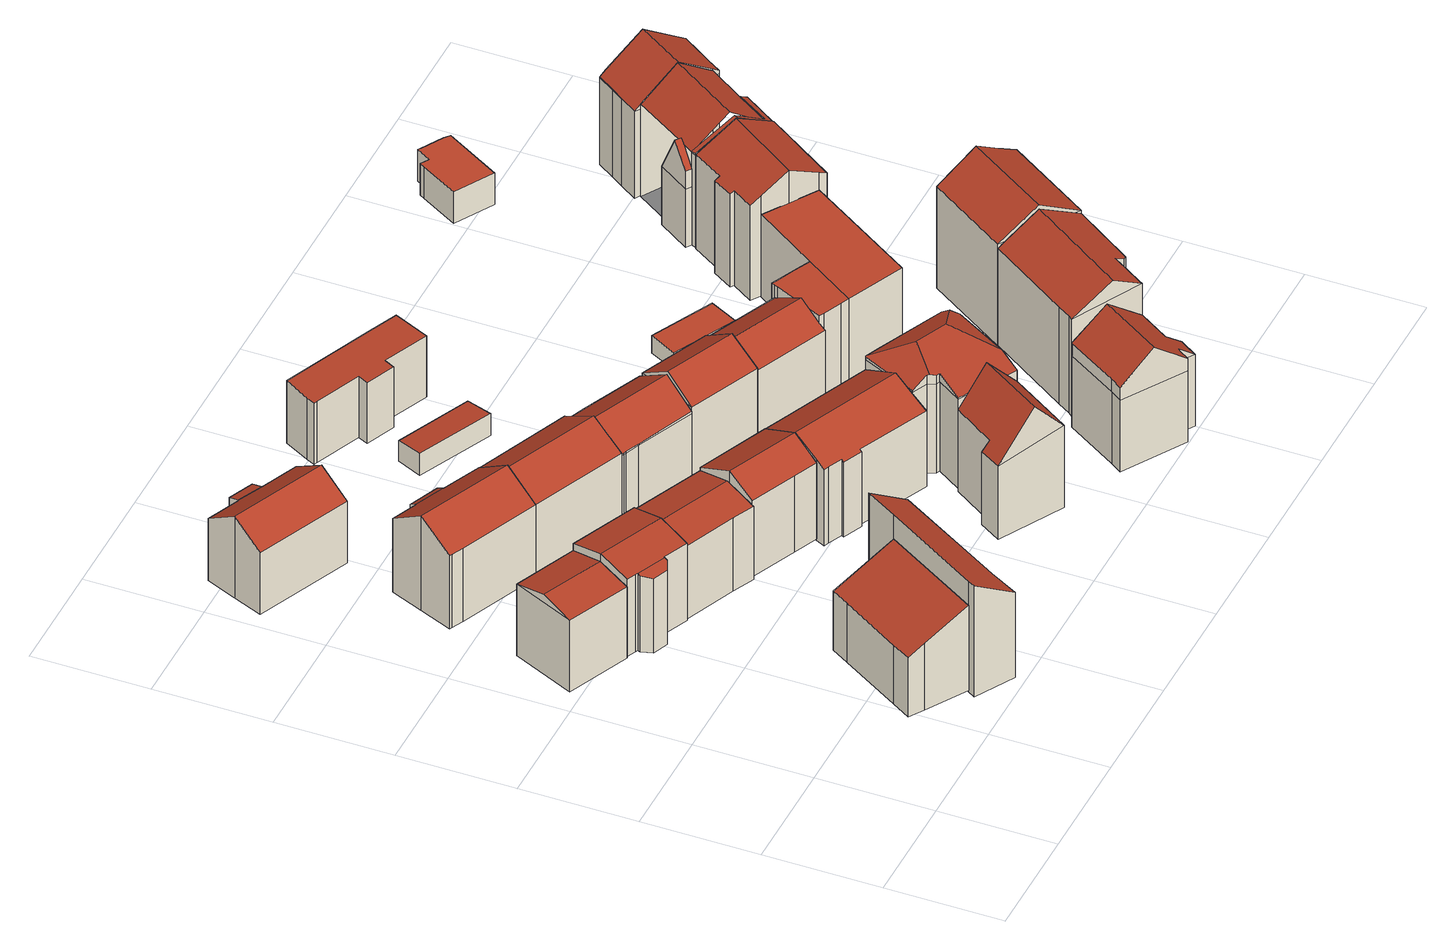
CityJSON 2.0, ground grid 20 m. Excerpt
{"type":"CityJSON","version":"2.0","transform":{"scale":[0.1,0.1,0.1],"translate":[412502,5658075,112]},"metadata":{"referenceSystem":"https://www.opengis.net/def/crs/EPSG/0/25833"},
"CityObjects":{
"building1":{"type":"Building","attributes":{"Dachtyp_tdc":"tdcGableRoof","Gemeindeschluessel":14612000,"Dachneigung":14.38,"QualitaetDacherkennung":72,"Geometrietyp2DReferenz":"3000","measuredHeight":15.28,"function":"31001_9998","roofType":"3100"},"geometry":[{"type":"Solid","lod":"2","boundaries":[[[[0,1,2,3]],[[1,4,5,2]],[[4,6,7,5]],[[6,0,3,7]],[[4,1,8]],[[0,6,9]],[[1,0,9,8]],[[6,4,8,9]],[[3,2,5,7]]]],"semantics":{"surfaces":[{"type":"WallSurface"},{"type":"RoofSurface"},{"type":"GroundSurface"}],"values":[[0,0,0,0,0,0,1,1,2]]}}]},
"building2":{"type":"Building","attributes":{"Dachtyp_tdc":"tdcPolyFlatRoof","Gemeindeschluessel":14612000,"Dachneigung":24.23,"QualitaetDacherkennung":66,"Geometrietyp2DReferenz":"3000","measuredHeight":16.42,"function":"31001_9998","roofType":"2100"},"geometry":[{"type":"Solid","lod":"2","boundaries":[[[[10,11,12,13]],[[11,14,15,12]],[[14,16,17,15]],[[16,18,19,17]],[[18,20,21,19]],[[20,22,23,21]],[[22,10,13,23]],[[22,20,18,16,14,11,10]],[[13,12,15,17,19,21,23]]]],"semantics":{"surfaces":[{"type":"WallSurface"},{"type":"RoofSurface"},{"type":"GroundSurface"}],"values":[[0,0,0,0,0,0,0,1,2]]}}]},
"building3":{"type":"Building","attributes":{"Gemeindeschluessel":14612000,"Geometrietyp2DReferenz":"3000","function":"31001_9998","roofType":"9999"},"children":["building3-1","building3-2"]},
"building3-1":{"type":"BuildingPart","attributes":{"Dachtyp_tdc":"tdcGableRoof","Dachneigung":14.22,"QualitaetDacherkennung":78,"Geometrietyp2DReferenz":"3000","measuredHeight":16.38,"roofType":"3100"},"parents":["building3"],"geometry":[{"type":"MultiSurface","lod":"2","boundaries":[[[24,25,26,27]],[[25,28,29,26]],[[28,30,31,29]],[[30,32,33,31]],[[32,34,35,33]],[[34,36,37,35]],[[36,38,39,37]],[[38,40,41,39]],[[34,32,30,28]],[[28,25,24,40,38,36,34]],[[41,27,26,29,31,33,35,37,39]]],"semantics":{"surfaces":[{"type":"WallSurface"},{"type":"RoofSurface"},{"type":"GroundSurface"}],"values":[0,0,0,0,0,0,0,0,1,1,2]}}]},
"building3-2":{"type":"BuildingPart","attributes":{"Dachtyp_tdc":"tdcPolyFlatRoof","Dachneigung":14.48,"QualitaetDacherkennung":37,"Geometrietyp2DReferenz":"3000","measuredHeight":14.89,"roofType":"2100"},"parents":["building3"],"geometry":[{"type":"MultiSurface","lod":"2","boundaries":[[[42,43,44,45]],[[43,24,27,44]],[[40,46,47,41]],[[46,48,49,47]],[[48,50,51,49]],[[50,42,45,51]],[[50,48,46,40,24,43,42]],[[45,44,27,41,47,49,51]]],"semantics":{"surfaces":[{"type":"WallSurface"},{"type":"RoofSurface"},{"type":"GroundSurface"}],"values":[0,0,0,0,0,0,1,2]}}]},
"building4":{"type":"Building","attributes":{"Dachtyp_tdc":"tdcPolyFlatRoof","Gemeindeschluessel":14612000,"Dachneigung":32.67,"QualitaetDacherkennung":60,"Geometrietyp2DReferenz":"3000","measuredHeight":21.5,"function":"31001_9998","roofType":"2100"},"geometry":[{"type":"Solid","lod":"2","boundaries":[[[[52,53,54,55]],[[53,56,57,54]],[[56,58,59,57]],[[58,60,61,59]],[[60,62,63,61]],[[62,64,65,63]],[[64,66,67,65]],[[66,52,55,67]],[[66,64,62,60,58,56,53,52]],[[55,54,57,59,61,63,65,67]]]],"semantics":{"surfaces":[{"type":"WallSurface"},{"type":"RoofSurface"},{"type":"GroundSurface"}],"values":[[0,0,0,0,0,0,0,0,1,2]]}}]},
"building5":{"type":"Building","attributes":{"Gemeindeschluessel":14612000,"Geometrietyp2DReferenz":"3000","function":"31001_9998","roofType":"9999"},"children":["building5-1","building5-2"]},
"building5-1":{"type":"BuildingPart","attributes":{"Dachtyp_tdc":"tdcPolyFlatRoof","Dachneigung":32.2,"QualitaetDacherkennung":50,"Geometrietyp2DReferenz":"3000","measuredHeight":14.3,"roofType":"2100"},"parents":["building5"],"geometry":[{"type":"MultiSurface","lod":"2","boundaries":[[[68,69,70,71,72]],[[73,74,75,76,77]],[[74,68,72,75]],[[74,73,69,68]],[[72,71,76,75]]],"semantics":{"surfaces":[{"type":"WallSurface"},{"type":"RoofSurface"},{"type":"GroundSurface"}],"values":[0,0,0,1,2]}}]},
"building5-2":{"type":"BuildingPart","attributes":{"Dachtyp_tdc":"tdcGableRoof","Dachneigung":34.2,"QualitaetDacherkennung":87,"Geometrietyp2DReferenz":"3000","measuredHeight":18.26,"roofType":"3100"},"parents":["building5"],"geometry":[{"type":"MultiSurface","lod":"2","boundaries":[[[78,77,76,79]],[[70,80,81,71]],[[80,82,83,81]],[[82,84,85,83]],[[84,86,87,85]],[[86,88,89,87]],[[88,90,91,89]],[[90,92,93,91]],[[92,94,95,93]],[[94,96,97,95]],[[96,98,99,97]],[[98,78,79,99]],[[94,92,90,88,86,84]],[[84,82,80,70,77,78,98,96,94]],[[79,76,71,81,83,85,87,89,91,93,95,97,99]]],"semantics":{"surfaces":[{"type":"WallSurface"},{"type":"RoofSurface"},{"type":"GroundSurface"}],"values":[0,0,0,0,0,0,0,0,0,0,0,0,1,1,2]}}]},
"building6":{"type":"Building","attributes":{"Gemeindeschluessel":14612000,"Geometrietyp2DReferenz":"3000","function":"31001_9998","roofType":"9999"},"children":["building6-1","building6-2"]},
"building6-1":{"type":"BuildingPart","attributes":{"Dachtyp_tdc":"tdcGableRoof","Dachneigung":32.97,"QualitaetDacherkennung":78,"Geometrietyp2DReferenz":"3000","measuredHeight":15.69,"roofType":"3100"},"parents":["building6"],"geometry":[{"type":"MultiSurface","lod":"2","boundaries":[[[100,101,102,103]],[[101,104,105,102]],[[106,107,108]],[[107,109,110,108]],[[109,111,112,110]],[[111,113,114,112]],[[113,115,116,114]],[[115,100,103,116]],[[111,109,107,106,104,101,100]],[[100,115,113,111]],[[103,102,105,108,110,112,114,116]]],"semantics":{"surfaces":[{"type":"WallSurface"},{"type":"RoofSurface"},{"type":"GroundSurface"}],"values":[0,0,0,0,0,0,0,0,1,1,2]}}]},
"building6-2":{"type":"BuildingPart","attributes":{"Dachtyp_tdc":"tdcPolyFlatRoof","Dachneigung":18.2,"QualitaetDacherkennung":66,"Geometrietyp2DReferenz":"3000","measuredHeight":12.19,"roofType":"2100"},"parents":["building6"],"geometry":[{"type":"MultiSurface","lod":"2","boundaries":[[[117,105,104]],[[117,118,119,105]],[[118,120,121,119]],[[120,122,106,108,121]],[[122,120,118,117]],[[105,119,121,108]]],"semantics":{"surfaces":[{"type":"WallSurface"},{"type":"RoofSurface"},{"type":"GroundSurface"}],"values":[0,0,0,0,1,2]}}]},
"building7":{"type":"Building","attributes":{"Dachtyp_tdc":"tdcFreeFormRoof","Gemeindeschluessel":14612000,"Dachneigung":14.53,"QualitaetDacherkennung":76,"Geometrietyp2DReferenz":"3000","measuredHeight":15.57,"function":"31001_9998","roofType":"5000"},"geometry":[{"type":"Solid","lod":"2","boundaries":[[[[123,124,125,126]],[[124,127,128,125]],[[127,129,130,128]],[[129,131,132,130]],[[131,133,134,132]],[[133,123,126,134]],[[135,127,124,136]],[[131,129,135,136,123,133]],[[124,123,136]],[[129,127,135]],[[126,125,128,130,132,134]]]],"semantics":{"surfaces":[{"type":"WallSurface"},{"type":"RoofSurface"},{"type":"GroundSurface"}],"values":[[0,0,0,0,0,0,1,1,0,0,2]]}}]},
"building8":{"type":"Building","attributes":{"Dachtyp_tdc":"tdcFreeFormRoof","Gemeindeschluessel":14612000,"Dachneigung":30.97,"QualitaetDacherkennung":89,"Geometrietyp2DReferenz":"3000","measuredHeight":17.44,"function":"31001_9998","roofType":"5000"},"geometry":[{"type":"Solid","lod":"2","boundaries":[[[[86,137,138,139]],[[137,140,141,138]],[[140,142,143,141]],[[142,144,145,143]],[[144,146,147,145]],[[146,86,139,147]],[[146,148,149,86]],[[144,142,140,137,149,148]],[[137,86,149]],[[146,144,148]],[[139,138,141,143,145,147]]]],"semantics":{"surfaces":[{"type":"WallSurface"},{"type":"RoofSurface"},{"type":"GroundSurface"}],"values":[[0,0,0,0,0,0,1,1,0,0,2]]}}]},
"building9":{"type":"Building","attributes":{"Dachtyp_tdc":"tdcGableRoof","Gemeindeschluessel":14612000,"Dachneigung":26.23,"QualitaetDacherkennung":77,"Geometrietyp2DReferenz":"3000","measuredHeight":17.68,"function":"31001_9998","roofType":"3100"},"geometry":[{"type":"Solid","lod":"2","boundaries":[[[[150,151,152,153]],[[151,154,155,152]],[[154,156,157,155]],[[156,158,159,157]],[[158,160,161,159]],[[160,162,163,161]],[[162,150,153,163]],[[158,156,154,151,150]],[[150,162,160,158]],[[153,152,155,157,159,161,163]]]],"semantics":{"surfaces":[{"type":"WallSurface"},{"type":"RoofSurface"},{"type":"GroundSurface"}],"values":[[0,0,0,0,0,0,0,1,1,2]]}}]},
"building10":{"type":"Building","attributes":{"Dachtyp_tdc":"tdcFreeFormRoof","Gemeindeschluessel":14612000,"Dachneigung":32.92,"QualitaetDacherkennung":77,"Geometrietyp2DReferenz":"3000","measuredHeight":17.05,"function":"31001_9998","roofType":"5000"},"geometry":[{"type":"Solid","lod":"2","boundaries":[[[[164,165,166,167]],[[165,168,169,166]],[[168,170,171,169]],[[170,172,173,171]],[[172,174,175,173]],[[174,176,177,175]],[[176,178,179,177]],[[178,180,181,179]],[[180,182,183,181]],[[182,164,167,183]],[[184,185,172,170,168,186,187]],[[188,189,187,186,190,191,192]],[[180,188,192,182]],[[182,192,191,164]],[[164,191,190,165]],[[165,190,186,168]],[[178,189,188,180]],[[176,184,187,189,178]],[[174,185,184,176]],[[172,185,174]],[[167,166,169,171,173,175,177,179,181,183]]]],"semantics":{"surfaces":[{"type":"WallSurface"},{"type":"RoofSurface"},{"type":"GroundSurface"}],"values":[[0,0,0,0,0,0,0,0,0,0,1,1,0,0,0,0,0,0,0,0,2]]}}]},
"building11":{"type":"Building","attributes":{"Dachtyp_tdc":"tdcGableRoof","Gemeindeschluessel":14612000,"Dachneigung":26.45,"QualitaetDacherkennung":72,"Geometrietyp2DReferenz":"3000","measuredHeight":17.99,"function":"31001_9998","roofType":"3100"},"geometry":[{"type":"Solid","lod":"2","boundaries":[[[[193,194,195,196]],[[194,197,198,195]],[[197,199,200,198]],[[199,201,202,200]],[[201,203,204,202]],[[203,205,206,204]],[[205,207,208,206]],[[207,209,210,208]],[[209,211,212,210]],[[211,213,214,212]],[[213,215,216,214]],[[215,217,218,216]],[[217,219,220,218]],[[219,221,222,220]],[[221,193,196,222]],[[217,215,213,211,209,207]],[[207,205,203,201,199,197,194,193,221,219,217]],[[196,195,198,200,202,204,206,208,210,212,214,216,218,220,222]]]],"semantics":{"surfaces":[{"type":"WallSurface"},{"type":"RoofSurface"},{"type":"GroundSurface"}],"values":[[0,0,0,0,0,0,0,0,0,0,0,0,0,0,0,1,1,2]]}}]},
"building12":{"type":"Building","attributes":{"Dachtyp_tdc":"tdcFreeFormRoof","Gemeindeschluessel":14612000,"Dachneigung":49.15,"QualitaetDacherkennung":59,"Geometrietyp2DReferenz":"3000","measuredHeight":22.14,"function":"31001_9998","roofType":"5000"},"geometry":[{"type":"Solid","lod":"2","boundaries":[[[[223,224,225,226]],[[224,227,228,225]],[[227,229,230,228]],[[229,231,232,230]],[[231,233,234,232]],[[233,223,226,234]],[[235,236,231,229,227,224]],[[223,233,236,235]],[[233,231,236]],[[224,223,235]],[[226,225,228,230,232,234]]]],"semantics":{"surfaces":[{"type":"WallSurface"},{"type":"RoofSurface"},{"type":"GroundSurface"}],"values":[[0,0,0,0,0,0,1,1,0,0,2]]}}]},
"building13":{"type":"Building","attributes":{"Dachtyp_tdc":"tdcPolyFlatRoof","Gemeindeschluessel":14612000,"Dachneigung":3.77,"QualitaetDacherkennung":57,"Geometrietyp2DReferenz":"3000","measuredHeight":4.24,"function":"31001_9998","roofType":"2100"},"geometry":[{"type":"Solid","lod":"2","boundaries":[[[[237,238,239,240]],[[238,241,242,239]],[[241,243,244,242]],[[243,237,240,244]],[[243,241,238,237]],[[240,239,242,244]]]],"semantics":{"surfaces":[{"type":"WallSurface"},{"type":"RoofSurface"},{"type":"GroundSurface"}],"values":[[0,0,0,0,1,2]]}}]},
"building14":{"type":"Building","attributes":{"Dachtyp_tdc":"tdcGableRoof","Gemeindeschluessel":14612000,"Dachneigung":33.03,"QualitaetDacherkennung":68,"Geometrietyp2DReferenz":"3000","measuredHeight":17.68,"function":"31001_9998","roofType":"3100"},"geometry":[{"type":"Solid","lod":"2","boundaries":[[[[245,246,247,248]],[[246,249,250,247]],[[249,251,252,250]],[[251,245,248,252]],[[249,246,253]],[[245,251,254]],[[246,245,254,253]],[[251,249,253,254]],[[248,247,250,252]]]],"semantics":{"surfaces":[{"type":"WallSurface"},{"type":"RoofSurface"},{"type":"GroundSurface"}],"values":[[0,0,0,0,0,0,1,1,2]]}}]},
"building15":{"type":"Building","attributes":{"Dachtyp_tdc":"tdcPolyFlatRoof","Gemeindeschluessel":14612000,"Dachneigung":2.69,"QualitaetDacherkennung":63,"Geometrietyp2DReferenz":"3000","measuredHeight":12.07,"function":"31001_9998","roofType":"2100"},"geometry":[{"type":"Solid","lod":"2","boundaries":[[[[255,256,257,258]],[[256,259,260,257]],[[259,261,262,260]],[[261,263,264,262]],[[263,265,266,264]],[[265,267,268,266]],[[267,269,270,268]],[[269,271,272,270]],[[271,273,274,272]],[[273,275,276,274]],[[275,277,278,276]],[[277,255,258,278]],[[277,275,273,271,269,267,265,263,261,259,256,255]],[[258,257,260,262,264,266,268,270,272,274,276,278]]]],"semantics":{"surfaces":[{"type":"WallSurface"},{"type":"RoofSurface"},{"type":"GroundSurface"}],"values":[[0,0,0,0,0,0,0,0,0,0,0,0,1,2]]}}]},
"building16":{"type":"Building","attributes":{"Dachtyp_tdc":"tdcFreeFormRoof","Gemeindeschluessel":14612000,"Dachneigung":15.85,"QualitaetDacherkennung":20,"Geometrietyp2DReferenz":"3000","measuredHeight":20.76,"function":"31001_9998","roofType":"5000"},"geometry":[{"type":"Solid","lod":"2","boundaries":[[[[279,280,281,282]],[[280,283,284,281]],[[283,285,286,284]],[[285,287,288,286]],[[287,289,290,288]],[[289,291,292,290]],[[291,293,294,292]],[[293,295,296,294]],[[295,297,298,296]],[[297,279,282,298]],[[299,300,301,302]],[[303,304,305,306,307,308]],[[301,300,309,310,304,303]],[[311,312,313,295,302,301,303,308]],[[295,313,297]],[[297,313,312,279]],[[279,312,311,280]],[[280,311,308,307,283]],[[287,305,304,310,289]],[[289,310,309,291]],[[291,309,300,299,293]],[[285,306,305,287]],[[283,307,306,285]],[[293,299,302,295]],[[282,281,284,286,288,290,292,294,296,298]]]],"semantics":{"surfaces":[{"type":"WallSurface"},{"type":"RoofSurface"},{"type":"GroundSurface"}],"values":[[0,0,0,0,0,0,0,0,0,0,1,1,1,1,0,0,0,0,0,0,0,0,0,0,2]]}}]},
"building17":{"type":"Building","attributes":{"Dachtyp_tdc":"tdcFreeFormRoof","Gemeindeschluessel":14612000,"Dachneigung":30.73,"QualitaetDacherkennung":77,"Geometrietyp2DReferenz":"3000","measuredHeight":16.84,"function":"31001_9998","roofType":"5000"},"geometry":[{"type":"Solid","lod":"2","boundaries":[[[[314,315,247,250]],[[315,316,317,247]],[[316,318,319,317]],[[318,320,321,319]],[[320,322,323,321]],[[322,314,250,323]],[[318,316,315,324,325]],[[320,325,324,314,322]],[[315,314,324]],[[320,318,325]],[[250,247,317,319,321,323]]]],"semantics":{"surfaces":[{"type":"WallSurface"},{"type":"RoofSurface"},{"type":"GroundSurface"}],"values":[[0,0,0,0,0,0,1,1,0,0,2]]}}]},
"building18":{"type":"Building","attributes":{"Dachtyp_tdc":"tdcPolyFlatRoof","Gemeindeschluessel":14612000,"Dachneigung":3.54,"QualitaetDacherkennung":71,"Geometrietyp2DReferenz":"3000","measuredHeight":4.31,"function":"31001_9998","roofType":"2100"},"geometry":[{"type":"Solid","lod":"2","boundaries":[[[[326,327,328,329]],[[327,330,331,328]],[[330,332,333,331]],[[332,326,329,333]],[[332,330,327,326]],[[329,328,331,333]]]],"semantics":{"surfaces":[{"type":"WallSurface"},{"type":"RoofSurface"},{"type":"GroundSurface"}],"values":[[0,0,0,0,1,2]]}}]},
"building19":{"type":"Building","attributes":{"Dachtyp_tdc":"tdcFreeFormRoof","Gemeindeschluessel":14612000,"Dachneigung":38.46,"QualitaetDacherkennung":45,"Geometrietyp2DReferenz":"3000","measuredHeight":21.11,"function":"31001_9998","roofType":"5000"},"geometry":[{"type":"Solid","lod":"2","boundaries":[[[[334,335,336,337]],[[335,338,339,336]],[[338,340,341,339]],[[340,342,343,341]],[[342,344,345,343]],[[344,346,347,345]],[[346,348,349,347]],[[348,350,351,349]],[[350,352,353,351]],[[352,334,337,353]],[[354,355,356,357,358]],[[342,359,360,354,358,361,362,363,344]],[[344,363,346]],[[346,363,362,348]],[[348,362,361,350]],[[350,361,358,357,352]],[[338,360,359,340]],[[335,355,354,360,338]],[[340,359,342]],[[352,357,356,334]],[[334,356,355,335]],[[337,336,339,341,343,345,347,349,351,353]]]],"semantics":{"surfaces":[{"type":"WallSurface"},{"type":"RoofSurface"},{"type":"GroundSurface"}],"values":[[0,0,0,0,0,0,0,0,0,0,1,1,0,0,0,0,0,0,0,0,0,2]]}}]},
"building20":{"type":"Building","attributes":{"Dachtyp_tdc":"tdcPolyFlatRoof","Gemeindeschluessel":14612000,"Dachneigung":3.07,"QualitaetDacherkennung":59,"Geometrietyp2DReferenz":"3000","measuredHeight":3.44,"function":"31001_9998","roofType":"2100"},"geometry":[{"type":"Solid","lod":"2","boundaries":[[[[364,365,366,367]],[[365,368,369,366]],[[368,370,371,369]],[[370,364,367,371]],[[370,368,365,364]],[[367,366,369,371]]]],"semantics":{"surfaces":[{"type":"WallSurface"},{"type":"RoofSurface"},{"type":"GroundSurface"}],"values":[[0,0,0,0,1,2]]}}]},
"building21":{"type":"Building","attributes":{"Dachtyp_tdc":"tdcFreeFormRoof","Gemeindeschluessel":14612000,"Dachneigung":29.91,"QualitaetDacherkennung":56,"Geometrietyp2DReferenz":"3000","measuredHeight":22.99,"function":"31001_9998","roofType":"5000"},"geometry":[{"type":"Solid","lod":"2","boundaries":[[[[372,373,374,375]],[[373,376,377,374]],[[376,378,379,377]],[[378,380,381,379]],[[380,382,383,381]],[[382,384,385,383]],[[384,386,387,385]],[[386,388,389,387]],[[388,390,391,389]],[[390,392,393,391]],[[392,372,375,393]],[[394,395,378,376,373,372]],[[382,380,395,394,392,390,388,386,384]],[[372,392,394]],[[380,378,395]],[[375,374,377,379,381,383,385,387,389,391,393]]]],"semantics":{"surfaces":[{"type":"WallSurface"},{"type":"RoofSurface"},{"type":"GroundSurface"}],"values":[[0,0,0,0,0,0,0,0,0,0,0,1,1,0,0,2]]}}]},
"building22":{"type":"Building","attributes":{"Gemeindeschluessel":14612000,"Geometrietyp2DReferenz":"3000","function":"31001_9998","roofType":"9999"},"children":["building22-1","building22-2"]},
"building22-1":{"type":"BuildingPart","attributes":{"Dachtyp_tdc":"tdcPolyFlatRoof","Dachneigung":0,"QualitaetDacherkennung":43,"Geometrietyp2DReferenz":"3000","measuredHeight":15.95,"roofType":"1000"},"parents":["building22"],"geometry":[{"type":"MultiSurface","lod":"2","boundaries":[[[396,397,398,399]],[[396,400,401,397]],[[400,402,403,401]],[[402,404,405,403]],[[404,406,407,405]],[[406,408,409,407]],[[408,410,411,409]],[[410,412,413,411]],[[412,414,415,413]],[[414,412,410,408,406,404,402,400,396,399]],[[398,397,401,403,405,407,409,411,413,415]]],"semantics":{"surfaces":[{"type":"WallSurface"},{"type":"RoofSurface"},{"type":"GroundSurface"}],"values":[0,0,0,0,0,0,0,0,0,1,2]}}]},
"building22-2":{"type":"BuildingPart","attributes":{"Dachtyp_tdc":"tdcPolyFlatRoof","Dachneigung":0,"QualitaetDacherkennung":51,"Geometrietyp2DReferenz":"3000","measuredHeight":15.93,"roofType":"1000"},"parents":["building22"],"geometry":[{"type":"MultiSurface","lod":"2","boundaries":[[[416,417,418,419]],[[417,399,398,418]],[[414,420,421,415]],[[420,416,419,421]],[[420,414,399,417,416]],[[419,418,398,415,421]]],"semantics":{"surfaces":[{"type":"WallSurface"},{"type":"RoofSurface"},{"type":"GroundSurface"}],"values":[0,0,0,0,1,2]}}]},
"building23":{"type":"Building","attributes":{"Dachtyp_tdc":"tdcFreeFormRoof","Gemeindeschluessel":14612000,"Dachneigung":30.31,"QualitaetDacherkennung":72,"Geometrietyp2DReferenz":"3000","measuredHeight":23.87,"function":"31001_9998","roofType":"5000"},"geometry":[{"type":"Solid","lod":"2","boundaries":[[[[422,423,424,425]],[[423,426,427,424]],[[426,428,429,427]],[[428,430,431,429]],[[430,432,433,431]],[[432,422,425,433]],[[430,428,426,434,435,432]],[[435,434,423,422]],[[422,432,435]],[[426,423,434]],[[425,424,427,429,431,433]]]],"semantics":{"surfaces":[{"type":"WallSurface"},{"type":"RoofSurface"},{"type":"GroundSurface"}],"values":[[0,0,0,0,0,0,1,1,0,0,2]]}}]},
"building24":{"type":"Building","attributes":{"Dachtyp_tdc":"tdcGableRoof","Gemeindeschluessel":14612000,"Dachneigung":27.89,"QualitaetDacherkennung":79,"Geometrietyp2DReferenz":"3000","measuredHeight":22.03,"function":"31001_9998","roofType":"3100"},"geometry":[{"type":"Solid","lod":"2","boundaries":[[[[436,437,438,439]],[[437,440,441,438]],[[440,442,443,441]],[[442,444,445,443]],[[444,446,447,445]],[[446,448,449,447]],[[448,450,451,449]],[[450,452,453,451]],[[452,454,455,453]],[[454,456,457,455]],[[456,458,459,457]],[[458,460,461,459]],[[460,436,439,461]],[[456,454,452,450,448,446]],[[446,444,442,440,437,436,460,458,456]],[[439,438,441,443,445,447,449,451,453,455,457,459,461]]]],"semantics":{"surfaces":[{"type":"WallSurface"},{"type":"RoofSurface"},{"type":"GroundSurface"}],"values":[[0,0,0,0,0,0,0,0,0,0,0,0,0,1,1,2]]}}]},
"building25":{"type":"Building","attributes":{"Dachtyp_tdc":"tdcPolyFlatRoof","Gemeindeschluessel":14612000,"Dachneigung":0,"QualitaetDacherkennung":88,"Geometrietyp2DReferenz":"3000","measuredHeight":6.17,"function":"31001_9998","roofType":"1000"},"geometry":[{"type":"Solid","lod":"2","boundaries":[[[[462,463,464,465]],[[463,466,467,464]],[[466,468,469,467]],[[466,463,462,470,471,472,473,474,468]],[[469,475,476,477,478,479,465,464,467]],[[468,474,475,469]],[[474,473,476,475]],[[473,472,477,476]],[[472,471,478,477]],[[471,470,479,478]],[[470,462,465,479]]]],"semantics":{"surfaces":[{"type":"WallSurface"},{"type":"RoofSurface"},{"type":"GroundSurface"}],"values":[[0,0,0,1,2,0,0,0,0,0,0]]}}]},
"building26":{"type":"Building","attributes":{"Gemeindeschluessel":14612000,"Geometrietyp2DReferenz":"3000","function":"31001_9998","roofType":"9999"},"children":["building26-1","building26-2","building26-3"]},
"building26-1":{"type":"BuildingPart","attributes":{"Dachtyp_tdc":"tdcFreeFormRoof","Dachneigung":30.61,"QualitaetDacherkennung":32,"Geometrietyp2DReferenz":"3000","measuredHeight":21.79,"roofType":"5000"},"parents":["building26"],"geometry":[{"type":"MultiSurface","lod":"2","boundaries":[[[480,481,482,483]],[[481,484,485,482]],[[484,486,487,485]],[[486,488,489,487]],[[488,490,491,489]],[[492,493,494,495,496]],[[481,497,498,499,495,494,500,501]],[[491,502,483,482,485,487,489]],[[481,501,484]],[[484,501,500,486]],[[486,500,494,493,488]],[[480,503,497,481]],[[488,493,492,490]]],"semantics":{"surfaces":[{"type":"WallSurface"},{"type":"RoofSurface"},{"type":"GroundSurface"}],"values":[0,0,0,0,0,1,1,2,0,0,0,0,0]}}]},
"building26-2":{"type":"BuildingPart","attributes":{"Dachtyp_tdc":"tdcGableRoof","Dachneigung":35.87,"QualitaetDacherkennung":82,"Geometrietyp2DReferenz":"3000","measuredHeight":22.77,"roofType":"3100"},"parents":["building26"],"geometry":[{"type":"MultiSurface","lod":"2","boundaries":[[[504,505,506,507]],[[505,504,508]],[[509,503,505,508,510,499]],[[504,511,512,513,496,510,508]],[[506,483,502,491,514,507]]],"semantics":{"surfaces":[{"type":"WallSurface"},{"type":"RoofSurface"},{"type":"GroundSurface"}],"values":[0,0,1,1,2]}}]},
"building26-3":{"type":"BuildingPart","attributes":{"Dachtyp_tdc":"tdcGableRoof","Dachneigung":64.79,"QualitaetDacherkennung":3,"Geometrietyp2DReferenz":"3000","measuredHeight":18.8,"roofType":"3100"},"parents":["building26"],"geometry":[{"type":"MultiSurface","lod":"2","boundaries":[[[515,516,517,491]],[[516,518,519,517]],[[518,520,514,519]],[[518,521,522,511,520]],[[523,512,522,521,524]],[[516,524,521,518]],[[515,523,524,516]],[[514,491,517,519]]],"semantics":{"surfaces":[{"type":"WallSurface"},{"type":"RoofSurface"},{"type":"GroundSurface"}],"values":[0,0,0,1,1,0,0,2]}}]},
"building27":{"type":"Building","attributes":{"Dachtyp_tdc":"tdcFreeFormRoof","Gemeindeschluessel":14612000,"Dachneigung":35.73,"QualitaetDacherkennung":72,"Geometrietyp2DReferenz":"3000","measuredHeight":22.56,"function":"31001_9998","roofType":"5000"},"geometry":[{"type":"Solid","lod":"2","boundaries":[[[[525,526,527]],[[527,526,528,529]],[[529,528,530,531]],[[531,530,532,533,534]],[[535,536,537,538]],[[539,540,536,535]],[[538,537,541,542]],[[542,541,543,544]],[[534,533,540,539]],[[545,546,547,548,549,550,551,552,553,554,555,556]],[[557,558,559]],[[557,559,546,545]],[[559,525,547,546]],[[525,527,548,547]],[[527,529,549,548]],[[529,531,550,549]],[[531,534,551,550]],[[534,539,552,551]],[[539,535,553,552]],[[535,538,554,553]],[[538,542,555,554]],[[542,544,556,555]],[[544,557,545,556]],[[540,533,532,560,543,541,537,536]],[[532,530,528,526,525,559,558,560]],[[544,543,560,558,557]]]],"semantics":{"surfaces":[{"type":"WallSurface"},{"type":"GroundSurface"},{"type":"RoofSurface"}],"values":[[0,0,0,0,0,0,0,0,0,1,0,0,0,0,0,0,0,0,0,0,0,0,0,2,2,0]]}}]}
},
"vertices":[
[62,714,169],[170,668,169],[170,668,31],[62,714,31],[122,559,169],[122,559,31],[14,606,169],[14,606,31],[145,613,184],[38,659,184],
[168,118,138],[188,150,138],[188,150,24],[168,118,24],[252,254,138],[252,254,24],[271,285,138],[271,285,24],[365,227,188],[365,227,24],[263,60,188],[263,60,24],[194,102,152],[194,102,24],
[137,552,183],[122,559,183],[122,559,34],[137,552,34],[145,612,198],[145,612,34],[170,668,182],[170,668,34],[286,618,182],[286,618,34],[261,563,198],[261,563,34],[237,510,183],[237,510,34],[194,529,183],[194,529,34],[193,528,183],[193,528,34],
[140,545,181],[142,550,183],[142,550,34],[140,545,34],[191,523,181],[191,523,34],[173,515,177],[173,515,34],[146,526,177],[146,526,34],
[349,59,187],[322,9,186],[322,9,21],[349,59,21],[255,47,236],[255,47,21],[263,60,235],[263,60,21],[365,227,234],[365,227,21],[398,280,233],[398,280,21],[400,283,233],[400,283,21],[462,246,186],[462,246,21],
[228,916,167],[223,904,175],[223,904,174],[223,904,32],[228,916,32],[171,926,175],[176,938,167],[176,938,32],[171,926,32],[171,926,174],
[152,934,174],[152,934,32],[291,874,174],[291,874,32],[288,871,177],[288,871,32],[266,817,215],[266,817,32],[243,761,173],[243,761,32],[104,820,173],[104,820,32],[84,829,173],[84,829,32],[79,831,173],[79,831,32],[103,888,215],[103,888,32],[127,945,174],[127,945,32],[133,942,174],[133,942,32],
[23,1159,186],[45,1212,149],[45,1212,29],[23,1159,29],[101,1188,149],[101,1188,29],[145,1168,149],[145,1168,150],[145,1168,29],[211,1140,150],[211,1140,29],[188,1088,186],[188,1088,29],[167,1037,148],[167,1037,29],[1,1108,148],[1,1108,29],
[101,1188,151],[108,1205,145],[108,1205,29],[152,1186,145],[152,1186,29],[145,1168,151],
[237,510,178],[286,618,178],[286,618,37],[237,510,37],[411,564,178],[411,564,37],[365,459,179],[365,459,37],[364,456,178],[364,456,37],[326,473,178],[326,473,37],[387,509,193],[261,563,193],
[288,871,175],[288,871,36],[243,761,36],[291,874,173],[291,874,36],[457,806,172],[457,806,36],[454,801,175],[454,801,36],[407,691,173],[407,691,36],[431,747,210],[266,817,210],
[508,450,216],[487,406,187],[487,406,40],[508,450,40],[445,424,187],[445,424,40],[365,459,187],[365,459,40],[385,504,216],[385,504,40],[411,564,184],[411,564,40],[535,511,184],[535,511,40],
[410,689,169],[407,691,169],[407,691,39],[410,689,39],[454,801,169],[454,801,39],[462,798,169],[462,798,39],[488,787,169],[488,787,39],[592,741,169],[592,741,39],[590,736,169],[590,736,39],[541,634,169],[541,634,39],[440,677,169],[440,677,39],[415,687,169],[415,687,39],[590,736,173],[592,741,170],[430,744,210],[566,686,210],[440,677,172],[541,634,173],[407,691,172],[410,689,172],[415,687,172],
[547,361,183],[545,357,181],[545,357,37],[547,361,37],[511,372,181],[511,372,37],[513,376,184],[513,376,37],[489,387,184],[489,387,37],[480,390,184],[480,390,37],[487,406,193],[487,406,37],[507,450,217],[507,450,37],[535,511,183],[535,511,37],[543,508,183],[543,508,37],[566,498,183],[566,498,37],[726,429,183],[726,429,37],[698,367,217],[698,367,37],[683,333,198],[683,333,37],[671,305,183],[671,305,37],
[723,102,182],[613,163,164],[613,163,23],[723,102,23],[636,200,164],[636,200,23],[648,192,180],[648,192,23],[695,264,181],[695,264,23],[794,210,180],[794,210,23],[674,129,245],[743,238,245],
[398,1018,75],[417,1061,72],[417,1061,33],[398,1018,33],[546,1003,72],[546,1003,33],[528,958,75],[528,958,33],
[590,736,179],[710,684,179],[710,684,40],[590,736,40],[666,580,181],[666,580,40],[541,634,181],[541,634,40],[687,631,217],[565,684,217],
[550,1168,150],[603,1145,150],[603,1145,29],[550,1168,29],[579,1085,147],[579,1085,29],[500,1119,147],[500,1119,29],[492,1101,146],[492,1101,29],[441,1123,146],[441,1123,29],[449,1140,147],[449,1140,29],[370,1174,147],[370,1174,29],[363,1176,147],[363,1176,29],[370,1190,147],[370,1190,29],[394,1234,150],[394,1234,29],[475,1200,150],[475,1200,29],
[722,306,201],[716,308,201],[716,308,29],[722,306,29],[709,321,201],[709,321,29],[683,333,201],[683,333,29],[726,429,201],[726,429,29],[751,419,201],[751,419,29],[871,367,201],[871,367,29],[878,340,201],[878,340,29],[794,210,201],[794,210,29],[695,264,201],[695,264,29],[878,340,206],[874,355,212],[814,335,236],[816,244,213],[758,360,236],[727,429,208],[726,429,207],[683,333,204],[709,321,219],[711,318,220],[871,367,207],[751,419,208],[716,308,218],[722,306,218],[695,264,204],
[666,580,177],[710,684,174],[840,627,174],[840,627,40],[838,621,177],[838,621,40],[799,536,184],[799,536,40],[795,525,177],[795,525,40],[687,630,209],[816,573,209],
[629,1202,66],[603,1145,70],[603,1145,27],[629,1202,27],[550,1168,70],[550,1168,27],[575,1225,66],[575,1225,27],
[870,88,142],[926,177,142],[926,177,4],[870,88,4],[1031,107,142],[1031,107,4],[998,55,142],[998,55,4],[1023,39,142],[1023,39,4],[1002,8,142],[1002,8,4],[977,24,142],[977,24,4],[974,21,142],[974,21,4],[962,3,142],[962,3,4],[856,68,142],[856,68,4],[978,142,215],[926,177,167],[870,88,167],[856,68,167],[910,35,215],[998,55,165],[1031,107,165],[962,3,166],[974,21,166],[977,24,166],
[772,763,74],[795,809,76],[795,809,42],[772,763,42],[902,756,76],[902,756,42],[880,709,74],[880,709,42],
[926,177,212],[931,184,212],[931,184,25],[926,177,25],[945,206,212],[945,206,25],[1038,347,212],[1038,347,25],[1165,265,212],[1165,265,25],[1095,162,213],[1095,162,25],[1085,160,217],[1085,160,25],[1070,168,226],[1070,168,25],[1050,137,226],[1050,137,25],[1035,114,226],[1035,114,25],[1031,107,226],[1031,107,25],[988,136,255],[1101,306,255],
[840,518,198],[840,518,39],[854,512,39],[854,512,198],[808,532,198],[808,532,39],[799,536,198],[799,536,39],[838,621,198],[838,621,39],[840,627,198],[840,627,39],[843,633,198],[843,633,39],[851,629,198],[851,629,39],[884,615,198],[884,615,39],[913,601,198],[913,601,39],
[1076,656,198],[954,467,198],[954,467,39],[1076,656,39],[987,713,198],[987,713,39],
[1038,347,220],[1129,486,220],[1129,486,24],[1038,347,24],[1229,428,238],[1229,428,24],[1237,424,233],[1237,424,24],[1260,412,218],[1260,412,24],[1165,265,218],[1165,265,24],[1193,449,263],[1101,306,263],
[994,760,224],[988,764,220],[988,764,41],[994,760,41],[1010,799,219],[1010,799,41],[1018,794,224],[1018,794,41],[1052,848,223],[1052,848,41],[1113,808,261],[1113,808,41],[1160,778,231],[1160,778,41],[1170,771,224],[1170,771,41],[1087,648,225],[1087,648,41],[1076,656,232],[1076,656,41],[1030,685,261],[1030,685,41],[987,713,234],[987,713,41],[970,723,224],[970,723,41],
[1035,1292,105],[1073,1270,105],[1073,1270,44],[1035,1292,44],[1082,1263,105],[1082,1263,44],[1025,1166,105],[1025,1166,44],[1031,1295,105],[1016,1269,105],[1002,1278,105],[997,1269,105],[959,1205,105],[959,1205,44],[997,1269,44],[1002,1278,44],[1016,1269,44],[1031,1295,44],
[1201,839,221],[1211,832,221],[1211,832,43],[1201,839,43],[1170,771,221],[1170,771,43],[1160,778,221],[1160,778,43],[1052,848,221],[1052,848,43],[1055,856,221],[1055,856,43],[1055,856,224],[1052,848,225],[1115,807,261],[1118,813,261],[1061,852,228],[1201,839,228],[1164,782,229],[1138,799,247],[1160,778,229],[1170,771,222],[1164,782,43],[1201,839,225],
[1131,972,222],[1245,904,224],[1245,904,43],[1131,972,43],[1189,937,271],[1164,782,225],[1111,818,271],[1074,884,223],[1068,875,223],[1055,856,223],[1091,910,43],
[1055,856,155],[1046,862,155],[1046,862,43],[1082,917,155],[1082,917,43],[1091,910,155],[1062,887,231],[1071,880,231],[1055,856,190],[1046,862,190],
[1141,1008,213],[1155,1029,214],[1155,1029,213],[1175,1059,214],[1175,1059,213],[1185,1053,223],[1185,1053,213],[1241,1017,271],[1297,982,226],[1297,982,213],[1288,946,213],[1288,946,218],[1273,924,218],[1273,924,213],[1308,975,213],[1308,975,217],[1255,897,219],[1255,897,213],[1245,904,227],[1245,904,213],[1131,972,45],[1121,978,45],[1141,1008,45],[1155,1029,45],[1175,1059,45],[1185,1053,45],[1297,982,45],[1308,975,45],[1288,946,45],[1273,924,45],[1255,897,45],[1245,904,45],[1131,972,213],[1131,972,221],[1121,978,213],[1190,936,271]
]}
